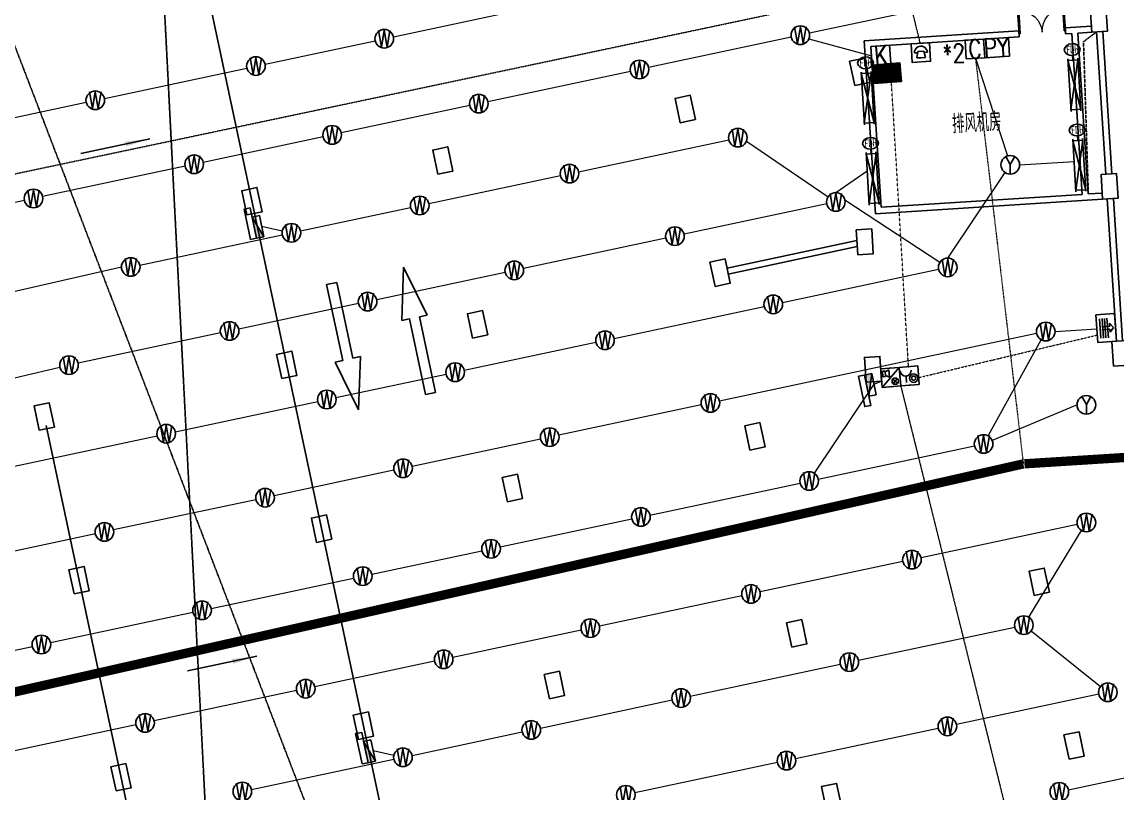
# Model space of a CAD drawing. Extents: x -781653 to 929899, y -292639 to -18670.
# Drawn here: x -228443 to -193095, y -167324 to -142443 of the extents above; entities that cross this region are included whole.
import ezdxf
from ezdxf.enums import TextEntityAlignment as Align

# ---------------------------------------------------------------- set-up
doc = ezdxf.new("R2010")
doc.units = 0
doc.header["$LTSCALE"] = 10
doc.header["$MEASUREMENT"] = 0
for name, pattern in [('ACAD_ISO11W100', [33.5, 12, -3, 12, -3, 0.5, -3]), ('BORDER', [1.75, 0.5, -0.25, 0.5, -0.25, 0, -0.25]), ('DASH', [0.35, 0.25, -0.1]), ('DASHDOT', [1, 0.5, -0.25, 0, -0.25]), ('DASHED', [0.75, 0.5, -0.25]), ('DIVIDE2', [0.625, 0.25, -0.125, 0, -0.125, 0, -0.125])]:
    doc.linetypes.add(name, pattern=pattern)
doc.layers.get('0').update_dxf_attribs({"linetype": 'CONTINUOUS'})
for name, color, linetype in [('A-STAIRS', 9, 'CONTINUOUS'), ('AC-DUCT', 4, 'CONTINUOUS'), ('COLU', 1, 'CONTINUOUS'), ('DIM_ELEV', 3, 'CONTINUOUS'), ('JPS-X', 1, 'BORDER'), ('JPS-XHS', 7, 'CONTINUOUS'), ('K-防火阀', 7, 'CONTINUOUS'), ('RD-equip', 3, 'CONTINUOUS'), ('TEXT', 7, 'CONTINUOUS'), ('wall', 8, 'CONTINUOUS'), ('WINDOW', 4, 'CONTINUOUS'), ('消防加墙', 2, 'CONTINUOUS'), ('结构墙', 7, 'CONTINUOUS'), ('行车方向', 4, 'CONTINUOUS'), ('行车线', 207, 'CONTINUOUS')]:
    doc.layers.add(name, color=color, linetype=linetype)
doc.layers.add('RD-line', color=2, linetype='CONTINUOUS', lineweight=0)
doc.styles.add('FS1', font='txt4', dxfattribs={"width": 0.8, "bigfont": 'fstxt'})
doc.styles.add('FS2', font='tjromans.shx', dxfattribs={"width": 0.8, "bigfont": 'tjhztxt.shx'})
doc.styles.add('K-KHZ', font='', dxfattribs={"width": 0.8})
doc.styles.get("Standard").update_dxf_attribs({"font": 'GBENOR', "bigfont": 'GBCBIG'})
doc.styles.get('K-KHZ').set_extended_font_data('SimSun')

# ---------------------------------------------------------------- blocks, each defined once
blk = doc.blocks.new('_ARROW')
blk.add_solid([(0, 0), (-1, 0.1), (-1, -0.1)])
blk = doc.blocks.new('A$C1C157CE4')
at = {"layer": '行车线', "linetype": 'DASH', "ltscale": 3000}
for points in [[(4167, 2967), (1667, 2967), (1667, 3217), (0, 2800), (1667, 2383), (1667, 2633), (4167, 2633)], [(2531, 833), (2531, 583), (31, 583), (31, 250), (2531, 250), (2531, 0), (4198, 417)]]:
    blk.add_lwpolyline(points, close=True, dxfattribs=at)
blk = doc.blocks.new('A$C7EC620A8')
at = {"layer": 'COLU'}
for points in [[(155385, 77156), (155884, 77188), (155832, 77986), (155333, 77954), (155385, 77156)], [(147729, 75436), (148218, 75540), (148052, 76323), (147563, 76219), (147729, 75436)], [(142099, 74238), (142588, 74342), (142422, 75125), (141932, 75021), (142099, 74238)], [(134274, 72573), (134763, 72677), (134597, 73460), (134108, 73356), (134274, 72573)], [(155731, 71767), (156230, 71799), (156179, 72598), (155680, 72565), (155731, 71767)], [(128112, 71262), (128601, 71366), (128435, 72148), (127946, 72044), (128112, 71262)], [(147830, 69978), (148329, 70010), (148277, 70809), (147778, 70776), (147830, 69978)], [(143223, 68956), (143712, 69060), (143545, 69843), (143056, 69739), (143223, 68956)], [(135398, 67291), (135887, 67395), (135721, 68178), (135232, 68074), (135398, 67291)], [(156078, 66378), (156577, 66410), (156526, 67209), (156027, 67177), (156078, 66378)], [(129236, 65980), (129725, 66084), (129559, 66867), (129070, 66763), (129236, 65980)], [(148094, 65865), (148593, 65897), (148542, 66695), (148043, 66663), (148094, 65865)], [(121411, 64315), (121900, 64419), (121734, 65202), (121245, 65098), (121411, 64315)], [(144347, 63675), (144836, 63779), (144669, 64561), (144180, 64457), (144347, 63675)], [(136522, 62010), (137011, 62114), (136844, 62896), (136355, 62792), (136522, 62010)], [(130360, 60698), (130849, 60803), (130682, 61585), (130193, 61481), (130360, 60698)], [(122535, 59033), (123024, 59137), (122858, 59920), (122369, 59816), (122535, 59033)], [(153524, 58982), (154013, 59086), (153847, 59869), (153358, 59764), (153524, 58982)], [(145700, 57317), (146189, 57421), (146022, 58204), (145533, 58099), (145700, 57317)], [(137875, 55652), (138364, 55756), (138197, 56539), (137708, 56434), (137875, 55652)], [(131713, 54341), (132202, 54445), (132035, 55227), (131546, 55123), (131713, 54341)], [(154648, 53700), (155137, 53804), (154971, 54587), (154482, 54483), (154648, 53700)], [(123888, 52676), (124377, 52780), (124210, 53562), (123721, 53458), (123888, 52676)], [(146823, 52035), (147313, 52139), (147146, 52922), (146657, 52818), (146823, 52035)]]:
    blk.add_lwpolyline(points, close=True, dxfattribs=at)
blk = doc.blocks.new('$DorLib2D$00000002')
for p, q in [((-0.5, 0), (-0.5, 0.4875)), ((-0.475, 0.4875), (-0.5, 0.4875)), ((-0.475, 0), (-0.475, 0.4875)), ((0.475, 0), (0.475, 0.4875)), ((0.475, 0.4875), (0.5, 0.4875)), ((0.5, 0), (0.5, 0.4875)), ((-0.5, 0), (-0.475, 0)), ((0.5, 0), (0.475, 0))]:
    blk.add_line(p, q)
at = {"lineweight": 13}
for centre, start, end in [((-0.4875, 0), 0, 88.53072), ((0.4875, 0), 91.46928, 180)]:
    blk.add_arc(centre, 0.4875, start, end, dxfattribs=at)
blk = doc.blocks.new('yy')
at = {"layer": 'RD-equip'}
blk.add_circle((0, 0), 200, dxfattribs=at)
at = {"layer": 'RD-equip', "color": 4, "style": 'FS1', "width": 0.8}
blk.add_attdef('Y', text='', height=360, dxfattribs=at).set_placement((0, 0), align=Align.MIDDLE)
blk = doc.blocks.new('$equip$00001630')
for p, q in [((-0.5, 0), (-0.5, -1)), ((0.5, 0), (-0.5, 0)), ((0.5, -1), (0.5, 0)), ((-0.169, -0.5), (-0.169, -0.85)), ((-0.5, -1), (0.5, -1))]:
    blk.add_line(p, q)
for radius in [0.226, 0.113]:
    blk.add_circle((0.227, -0.64), radius)
blk.add_arc((-0.169, -0.2), 0.3, 180, 0)
for p in [(0, 0), (-0.5, -0.5), (0.5, -0.5), (0, -1)]:
    blk.add_point(p)
at = {"flags": 9}
blk.add_attdef('A', (0, 0), '', height=0.00002, dxfattribs=at)
blk.add_attdef('B', text='', height=0.4, dxfattribs=at).set_placement((0.884, -0.7), align=Align.MIDDLE_CENTER)
blk = doc.blocks.new('$equip$00001636')
for p, q in [((0.5, 0), (-0.5, 0)), ((0.5, 0), (-0.5, -1)), ((-0.5, 0), (-0.5, -1)), ((0.5, -1), (0.5, 0)), ((-0.417, -0.135, 0), (-0.417, -0.435, 0)), ((-0.269, -0.135, 0), (-0.417, -0.135, 0)), ((-0.417, -0.435, 0), (-0.269, -0.435, 0)), ((-0.269, -0.185, 0), (-0.069, -0.085, 0)), ((-0.269, -0.435, 0), (-0.269, -0.135, 0)), ((-0.069, -0.485, 0), (-0.269, -0.385, 0)), ((-0.069, -0.085, 0), (-0.069, -0.485, 0)), ((-0.5, -1), (0.5, -1)), ((0.105, -0.602), (0.344, -0.841)), ((0.105, -0.841), (0.344, -0.602))]:
    blk.add_line(p, q)
blk.add_circle((0.225, -0.722), 0.169)
for p in [(0, 0), (-0.5, -0.5), (0.5, -0.5), (0, -1)]:
    blk.add_point(p)
at = {"flags": 9}
blk.add_attdef('A', (0, 0), '', height=0.00002, dxfattribs=at)
blk.add_attdef('B', text='', height=0.4, dxfattribs=at).set_placement((0.884, -0.7), align=Align.MIDDLE_CENTER)
blk = doc.blocks.new('sdfgsdgsdgdsg')
at = {"layer": 'RD-equip', "xscale": 600, "yscale": 600, "zscale": 600, "rotation": 359.9999999999889}
for name, p in [('$equip$00001636', (-300, 600)), ('$equip$00001630', (300, 600))]:
    blk.add_blockref(name, p, dxfattribs=at)
blk = doc.blocks.new('DXHS')
at = {"layer": 'JPS-XHS'}
blk.add_hatch(color=256, dxfattribs=at).paths.add_polyline_path([(-350, 240), (-350, 0), (350, 0)])
at = {"layer": 'JPS-XHS', "linetype": 'Continuous'}
for p, q in [((-350, 240), (-350, 0)), ((-350, 240), (350, 240)), ((-350, 0), (350, 0)), ((350, 240), (350, 0))]:
    blk.add_line(p, q, dxfattribs=at)
at = {"layer": 'JPS-XHS'}
blk.add_line((-350, 240), (350, 0), dxfattribs=at)
blk = doc.blocks.new('XFDH')
at = {"color": 4}
for p, q in [((-73, 0), (-139, 0)), ((-94, -111), (-67, 29)), ((-67, 29), (62, 29)), ((94, -111), (62, 29)), ((139, 0), (71, 0)), ((0, -111), (-94, -111)), ((0, -111), (94, -111))]:
    blk.add_line(p, q, dxfattribs=at)
blk.add_ellipse((0, 0), major_axis=(98.3, 98.3), ratio=1, start_param=5.497787, end_param=8.63938, dxfattribs=at)
at = {"layer": 'RD-equip'}
blk.add_lwpolyline([(-201, 200), (199, 200), (199, -200), (-201, -200)], close=True, dxfattribs=at)
blk = doc.blocks.new('FHJL')
at = {"layer": 'RD-equip', "color": 4}
for p, q in [((-212, 331), (210, 331)), ((-212, 274), (210, 274)), ((-31, 120), (-31, 293)), ((31, 120), (31, 293)), ((-212, 221), (210, 221)), ((-212, 168), (210, 168)), ((-97, 120), (-31, 120)), ((0, 43), (-97, 120)), ((0, 43), (97, 120)), ((97, 120), (31, 120))]:
    blk.add_line(p, q, dxfattribs=at)
at = {"layer": 'RD-equip'}
blk.add_lwpolyline([(300, 400), (300, 0), (-300, 0), (-300, 400)], close=True, dxfattribs=at)
blk = doc.blocks.new('fsdgsdgdfgdgdgdg')
at = {"layer": 'RD-equip', "color": 4}
for p, q in [((-41, 567), (-12, 601)), ((-39, 534), (21, 603)), ((-36, 500), (55, 606)), ((-34, 467), (89, 608)), ((-31, 433), (122, 610)), ((-29, 399), (156, 613)), ((-26, 366), (189, 615)), ((-24, 332), (223, 618)), ((-22, 299), (257, 620)), ((-19, 265), (290, 623)), ((-17, 231), (324, 625)), ((-14, 198), (357, 627)), ((-12, 164), (391, 630)), ((-9, 131), (425, 632)), ((-7, 97), (458, 635)), ((-5, 64), (492, 637)), ((-2, 30), (525, 639)), ((4, 0), (559, 642)), ((37, 3), (593, 644)), ((71, 5), (626, 647)), ((104, 8), (660, 649)), ((138, 10), (693, 652)), ((172, 12), (727, 654)), ((205, 15), (760, 656)), ((239, 17), (794, 659)), ((272, 20), (828, 661)), ((306, 22), (854, 656)), ((340, 25), (857, 622)), ((373, 27), (859, 589)), ((407, 29), (862, 555)), ((440, 32), (864, 521)), ((474, 34), (866, 488)), ((507, 37), (869, 454)), ((541, 39), (871, 421)), ((575, 41), (874, 387)), ((608, 44), (876, 353)), ((642, 46), (879, 320)), ((675, 49), (881, 286)), ((709, 51), (883, 253)), ((743, 54), (886, 219)), ((776, 56), (888, 186)), ((810, 58), (891, 152)), ((843, 61), (893, 118)), ((877, 63), (896, 85))]:
    blk.add_line(p, q, dxfattribs=at)
at = {"layer": 'RD-equip'}
blk.add_lwpolyline([(-43, 598), (854, 663), (897, 65), (0, 0)], close=True, dxfattribs=at)
blk = doc.blocks.new('FI1600K')
at = {"layer": 'K-防火阀'}
for p, q in [((0, -50), (0, 1650)), ((320, 1600), (0, 0)), ((0, 1600), (320, 0)), ((0, 1600), (320, 1600)), ((160, 1600), (160, 1750)), ((320, -50), (320, 1650)), ((0, 0), (320, 0))]:
    blk.add_line(p, q, dxfattribs=at)
at = {"layer": 'K-防火阀', "const_width": 25}
blk.add_lwpolyline([(148, 801, 1), (172, 801, 1)], format="xyb", close=True, dxfattribs=at)
at = {"layer": 'K-防火阀'}
blk.add_ellipse((160, 1940), major_axis=(255, 0), ratio=0.74203, dxfattribs=at)
at = {"layer": 'K-防火阀', "style": 'K-KHZ', "width": 0.65, "flags": 4}
blk.add_attdef('F', text='', height=250, dxfattribs=at).set_placement((160, 1820), align=Align.CENTER)

msp = doc.modelspace()

# ---------------------------------------------------------------- linework, layer by layer
at = {"layer": 'A-STAIRS', "linetype": 'DASH', "ltscale": 5}
for p, q in [((-221726.6, -183343.2), (-224316.5, -132733.4)), ((-213901.8, -181678.2), (-232243.7, -133917.3))]:
    msp.add_line(p, q, dxfattribs=at)
at = {"layer": 'A-STAIRS'}
for p, q in [((-213901.8, -181678.2), (-224316.5, -132733.4)), ((-221726.6, -183343.2), (-227658.2, -155467.3))]:
    msp.add_line(p, q, dxfattribs=at)
at = {"layer": 'A-STAIRS', "linetype": 'DASH'}
msp.add_lwpolyline([(-193758.9, -142766.7), (-194178.9, -143081.2), (-194023.7, -147994.5)], dxfattribs=at)
at = {"layer": 'DIM_ELEV', "linetype": 'ByBlock'}
for points in [[(-224312.8, -146216.1), (-226542.4, -146690.5)], [(-220864.6, -162908.7), (-223094.3, -163383.2)]]:
    msp.add_lwpolyline(points, dxfattribs=at)
at = {"layer": 'RD-equip'}
for points in [[(-198001.9, -143033.2), (-197402.9, -142997.5), (-197367.2, -143596.4), (-197966.2, -143632.1)], [(-197402.9, -142997.5), (-196604.4, -142949.8), (-196568.6, -143548.8), (-197367.2, -143596.4)], [(-201043.8, -143235.5), (-200445.5, -143190.8), (-200400.8, -143789.1), (-200999.1, -143833.8)]]:
    msp.add_lwpolyline(points, close=True, dxfattribs=at)
at = {"layer": 'RD-line', "color": 1, "linetype": 'DASH'}
for p in [(-245799.1, -150961.6), (-199446.7, -143132.7)]:
    msp.add_line(p, (-199902.9, -141270.1), dxfattribs=at)
at = {"layer": 'RD-line'}
for p, q in [((-197980.9, -141736.7), (-203024.1, -142809.8)), ((-216454.4, -142924), (-212205.2, -142019.8)), ((-220596.2, -143805.3), (-217041.3, -143048.9)), ((-203611, -142934.7), (-208217.7, -143915)), ((-203039.7, -142985.3), (-201021.5, -143534.6)), ((-197666.7, -143614.2), (-196636, -146768.7)), ((-225781.3, -144908.6), (-221183.1, -143930.2)), ((-208804.6, -144039.8), (-213403.5, -145018.4)), ((-230966.3, -146011.9), (-226368.1, -145033.5)), ((-213990.4, -145143.3), (-218136.4, -146025.5)), ((-194399.5, -145268.5), (-194369.2, -145739.4)), ((-201095.2, -145699.2), (-201055.5, -146168.7)), ((-218723.2, -146150.4), (-222590, -146973.2)), ((-210473.7, -147274.5), (-205629.2, -146243.7)), ((-205057, -146285.6), (-202420.8, -148082.8)), ((-196242.8, -147053.8), (-194482.1, -146945.3)), ((-223176.9, -147098.1), (-227775.1, -148076.5)), ((-202172.9, -147951.8), (-201159.8, -147251.9)), ((-198561.3, -150062.9), (-196709.9, -147303)), ((-215309.7, -148303.6), (-211060.5, -147399.4)), ((-228362, -148201.4), (-232960.2, -149179.8)), ((-219451.5, -149184.8), (-215896.6, -148428.4)), ((-202466.3, -148314.3), (-207073, -149294.5)), ((-198813.9, -150201), (-201879.4, -148189.4)), ((-220705.8, -149029.4), (-220037.6, -149180.8)), ((-224636.6, -150288.1), (-220038.4, -149309.7)), ((-207659.9, -149419.4), (-212258.8, -150398)), ((-225230, -150350.4), (-229832.1, -151405.7)), ((-212845.7, -150522.9), (-216991.7, -151405.1)), ((-203897.7, -151498.4), (-198854.7, -150425.4)), ((-217578.5, -151529.9), (-221445.3, -152352.8)), ((-209329, -152654.1), (-204484.5, -151623.3)), ((-195098.1, -152433.4), (-193747.8, -152340.8)), ((-222032.2, -152477.6), (-226630.4, -153456.1)), ((-195691.5, -152495.8), (-205928.3, -154674.1)), ((-197258.1, -155798.4), (-195543.2, -152695.9)), ((-214165, -153683.1), (-209915.8, -152779)), ((-231795.9, -154651.7), (-227216, -153586.5)), ((-218306.8, -154564.4), (-214751.9, -153808)), ((-200943.3, -154127.9), (-200699.6, -154035.6)), ((-200943.3, -154127.9), (-202867.2, -157005.2)), ((-223491.9, -155667.7), (-218893.7, -154689.3)), ((-206515.2, -154799), (-211114.1, -155777.5)), ((-194386.9, -154797.3), (-197126.6, -155945)), ((-228677, -156771), (-224078.7, -155792.6)), ((-211701, -155902.4), (-215847, -156784.6)), ((-202739.6, -157196.4), (-197696.7, -156123.4)), ((-216433.8, -156909.5), (-220300.6, -157732.3)), ((-208170.9, -158352.1), (-203326.4, -157321.3)), ((-220887.5, -157857.2), (-225485.7, -158835.6)), ((-213007, -159381.1), (-208757.8, -158477)), ((-194380.3, -158657.9), (-199423.5, -159731)), ((-226072.6, -158960.5), (-230670.8, -159938.9)), ((-195949.2, -161648.4), (-194243.1, -158851.5)), ((-217148.7, -160262.4), (-213593.8, -159506)), ((-200010.4, -159855.9), (-204617.1, -160836.1)), ((-222333.8, -161365.7), (-217735.6, -160387.3)), ((-205204, -160961), (-209802.9, -161939.6)), ((-227518.9, -162469), (-222920.7, -161490.6)), ((-210389.8, -162064.5), (-214535.8, -162946.7)), ((-201441.8, -163040), (-196398.9, -161967)), ((-195871.1, -162091.9), (-193629.9, -163884.1)), ((-232704, -163572.3), (-228105.8, -162593.9)), ((-215122.6, -163071.5), (-218989.4, -163894.4)), ((-206873.1, -164195.7), (-202028.6, -163164.9)), ((-219576.3, -164019.2), (-224174.5, -164997.7)), ((-211709.1, -165224.7), (-207459.9, -164320.6)), ((-193689, -164133.9), (-198278.9, -165110.6)), ((-224761.4, -165122.5), (-229359.6, -166101)), ((-215850.9, -166106), (-212296, -165349.6)), ((-198865.7, -165235.4), (-203472.4, -166215.7)), ((-217105.3, -165950.5), (-216437, -166102)), ((-221036, -167209.3), (-216437.8, -166230.9)), ((-204059.3, -166340.6), (-208658.2, -167319.1)), ((-194667.3, -167221.6), (-189807.7, -166187.6))]:
    msp.add_line(p, q, dxfattribs=at)
at = {"layer": 'RD-line', "color": 1, "linetype": 'DIVIDE2'}
msp.add_line((-197666.7, -143614.2), (-196121.6, -156702.6), dxfattribs=at)
at = {"layer": 'RD-line', "color": 1, "linetype": 'DASHDOT'}
for p, q in [((-199828.2, -153564), (-200377.5, -144386.5)), ((-199526.7, -153924.8), (-193733, -152544.8))]:
    msp.add_line(p, q, dxfattribs=at)
at = {"layer": 'RD-line', "color": 1, "linetype": 'ACAD_ISO11W100', "ltscale": 0.05}
msp.add_line((-200078.9, -154186.2), (-194376.3, -177155), dxfattribs=at)
at = {"layer": 'RD-line', "linetype": 'DASHED', "const_width": 300}
for points in [[(-196085.9, -156700.4), (-77969.3, -149259.1), (-76408, -175817.4), (-52452.8, -174022)], [(-311092.1, -182691.2), (-196121.6, -156702.6)]]:
    msp.add_lwpolyline(points, dxfattribs=at)
at = {"layer": 'wall'}
for p, q in [((-196266.5, -142727.7), (-201256.2, -143048.7)), ((-193921.4, -142576.8), (-194769.6, -142631.4)), ((-193908.5, -142776.4), (-194357.6, -142805.3)), ((-193463.5, -147357.3), (-193758.9, -142766.7)), ((-193263.9, -147344.4), (-193559.3, -142753.9)), ((-201256.2, -143048.7), (-200896.7, -148637.2)), ((-196253.7, -142927.3), (-201043.8, -143235.5)), ((-194557.2, -142818.1), (-194756.8, -142831)), ((-194557.2, -142818.1), (-194223.3, -148007.4)), ((-194357.6, -142805.3), (-194023.7, -147994.5)), ((-201043.8, -143235.5), (-200709.9, -148424.7)), ((-194223.3, -148007.4), (-200709.9, -148424.7)), ((-193574.7, -147965.6), (-194023.7, -147994.5)), ((-193561.8, -148165.2), (-200896.7, -148637.2)), ((-193116.8, -152746.1), (-193412.1, -148155.6)), ((-192917.2, -152733.3), (-193212.6, -148142.8)), ((-205685.2, -150382.8), (-201493.1, -149490.8)), ((-205643.6, -150578.4), (-201480.1, -149692.5))]:
    msp.add_line(p, q, dxfattribs=at)
at = {"layer": 'wall', "linetype": 'ByBlock'}
for p, q in [((-196266.5, -142727.7), (-196253.7, -142927.3)), ((-194769.6, -142631.4), (-194756.8, -142831))]:
    msp.add_line(p, q, dxfattribs=at)
at = {"layer": '消防加墙'}
for points in [[(-221063.4, -149463.3), (-221271.5, -148485.2), (-221075.9, -148443.6), (-220867.7, -149421.7)], [(-201446.6, -153877.2), (-201238.4, -154855.3), (-201042.8, -154813.6), (-201250.9, -153835.5)], [(-217462.8, -166384.5), (-217670.9, -165406.3), (-217475.3, -165364.7), (-217267.2, -166342.8)]]:
    msp.add_lwpolyline(points, close=True, dxfattribs=at)

# ---------------------------------------------------------------- block references
at = {"layer": 'AC-DUCT', "rotation": 3.526892689572221}
for p in [(-194584.7, -145279.9), (-201254.9, -145709.1), (-194424.8, -147875), (-201095, -148304.1)]:
    msp.add_blockref('FI1600K', p, dxfattribs=at).add_auto_attribs({'F': 'FDH'})
at = {"layer": 'DIM_ELEV', "linetype": 'ByBlock', "xscale": -800, "yscale": 799.9999999998568, "zscale": 799.9999999999998, "rotation": 192.0126000606179}
for p in [(-224312.8, -146216.1), (-220864.6, -162908.7)]:
    msp.add_blockref('_ARROW', p, dxfattribs=at)
at = {"layer": 'JPS-X', "xscale": -1, "rotation": 282.0126000740612}
for p in [(-220940.6, -149079.3), (-217340, -166000.5)]:
    msp.add_blockref('DXHS', p, dxfattribs=at)
at = {"layer": 'JPS-X', "rotation": 282.0126000740612}
msp.add_blockref('DXHS', (-201178.1, -154177.9), dxfattribs=at)
at = {"layer": 'RD-equip', "xscale": 1.5, "yscale": 1.5, "zscale": 1.5}
for p, values in [((-216747.9, -142986.2), {'Y': 'W'}), ((-203317.6, -142872.3), {'Y': 'W'}), ((-220889.7, -143867.5), {'Y': 'W'}), ((-208511.2, -143977.4), {'Y': 'W'}), ((-226074.7, -144970.8), {'Y': 'W'}), ((-213696.9, -145080.9), {'Y': 'W'}), ((-218429.8, -146087.9), {'Y': 'W'}), ((-205336.7, -146177), {'Y': 'W'}), ((-222883.5, -147035.6), {'Y': 'W'}), ((-210767.1, -147336.7), {'Y': 'W'}), ((-196542.8, -147053.8), {'Y': 'Y'}), ((-228068.5, -148138.9), {'Y': 'W'}), ((-215603.2, -148365.8), {'Y': 'W'}), ((-202172.9, -148251.8), {'Y': 'W'}), ((-219745, -149247.1), {'Y': 'W'}), ((-207366.5, -149357), {'Y': 'W'}), ((-224930, -150350.4), {'Y': 'W'}), ((-212552.2, -150460.4), {'Y': 'W'}), ((-198561.3, -150362.9), {'Y': 'W'}), ((-217285.1, -151467.5), {'Y': 'W'}), ((-204192, -151556.6), {'Y': 'W'}), ((-221738.8, -152415.2), {'Y': 'W'}), ((-195398.1, -152433.4), {'Y': 'W'}), ((-209622.4, -152716.3), {'Y': 'W'}), ((-226923.8, -153518.5), {'Y': 'W'}), ((-214458.5, -153745.3), {'Y': 'W'}), ((-218600.3, -154626.6), {'Y': 'W'}), ((-206221.8, -154736.5), {'Y': 'W'}), ((-194086.9, -154797.3), {'Y': 'Y'}), ((-223785.3, -155730), {'Y': 'W'}), ((-211407.5, -155840), {'Y': 'W'}), ((-197403.3, -156060.9), {'Y': 'W'}), ((-216140.4, -156847.1), {'Y': 'W'}), ((-203033.9, -157254.6), {'Y': 'W'}), ((-220594.1, -157794.7), {'Y': 'W'}), ((-208464.4, -158414.3), {'Y': 'W'}), ((-194086.9, -158595.4), {'Y': 'W'}), ((-225779.1, -158898.1), {'Y': 'W'}), ((-213300.4, -159443.3), {'Y': 'W'}), ((-199717, -159793.4), {'Y': 'W'}), ((-217442.2, -160324.6), {'Y': 'W'}), ((-204910.6, -160898.6), {'Y': 'W'}), ((-222627.3, -161428), {'Y': 'W'}), ((-210096.3, -162002), {'Y': 'W'}), ((-196105.4, -161904.5), {'Y': 'W'}), ((-227812.4, -162531.3), {'Y': 'W'}), ((-214829.2, -163009.1), {'Y': 'W'}), ((-201736.1, -163098.2), {'Y': 'W'}), ((-219282.9, -163956.8), {'Y': 'W'}), ((-207166.5, -164257.9), {'Y': 'W'}), ((-193395.6, -164071.5), {'Y': 'W'}), ((-224467.9, -165060.1), {'Y': 'W'}), ((-212002.6, -165286.9), {'Y': 'W'}), ((-198572.3, -165173), {'Y': 'W'}), ((-216144.4, -166168.3), {'Y': 'W'}), ((-203765.9, -166278.1), {'Y': 'W'}), ((-221329.4, -167271.6), {'Y': 'W'}), ((-208951.6, -167381.6), {'Y': 'W'}), ((-194960.7, -167284.1), {'Y': 'W'})]:
    msp.add_blockref('yy', p, dxfattribs=at).add_auto_attribs(values)
at = {"layer": 'RD-equip', "zscale": 1.5}
for name, p, xscale, yscale, rotation in [('XFDH', (-199427.9, -143432.1), 1.49999999999497, 1.500000000000022, 3.316570344007376), ('FHJL', (-193149.4, -152297.3), 1.499999999994438, 1.500000000023723, 94.15744164322979)]:
    msp.add_blockref(name, p, dxfattribs=dict(at, xscale=xscale, yscale=yscale, rotation=rotation))
at = {"layer": 'RD-line'}
for name, p, rotation in [('fsdgsdgdfgdgdgdg', (-200951.9, -144431.9), 0.3908392192586888), ('sdfgsdgsdgdsg', (-200078.9, -154186.2), 4.620788605673701)]:
    msp.add_blockref(name, p, dxfattribs=dict(at, rotation=rotation))
at = {"layer": 'WINDOW', "linetype": 'ByBlock', "xscale": -1500, "yscale": 1500, "zscale": 1500, "rotation": 3.681321670439112}
msp.add_blockref('$DorLib2D$00000002', (-195511.7, -142778.2), dxfattribs=at)
at = {"layer": '结构墙'}
msp.add_blockref('A$C7EC620A8', (-349293.1, -219932.3), dxfattribs=at)
at = {"layer": '行车方向', "rotation": 102.0126000742227}
msp.add_blockref('A$C1C157CE4', (-214840.9, -154377.4), dxfattribs=at)

# ---------------------------------------------------------------- texts
at = {"layer": 'RD-equip', "color": 4, "style": 'FS1', "width": 0.8}
for tag, rotation, p in [('*2', 3.41298, (-198366.6, -143456.7)), ('C', 3.41298, (-197684.5, -143314.8)), ('PY', 3.41298, (-197001.9, -143274.1)), ('K', 4.26868, (-200722.3, -143512.3))]:
    msp.add_attdef(tag, text='K', height=600, rotation=rotation, dxfattribs=at).set_placement(p, align=Align.MIDDLE)
at = {"layer": 'TEXT', "style": 'FS2', "width": 0.7}
msp.add_text('排风机房', height=600, rotation=3.5202, dxfattribs=at).set_placement((-198403.6, -146043.8))

doc.saveas('drawing.dxf')
